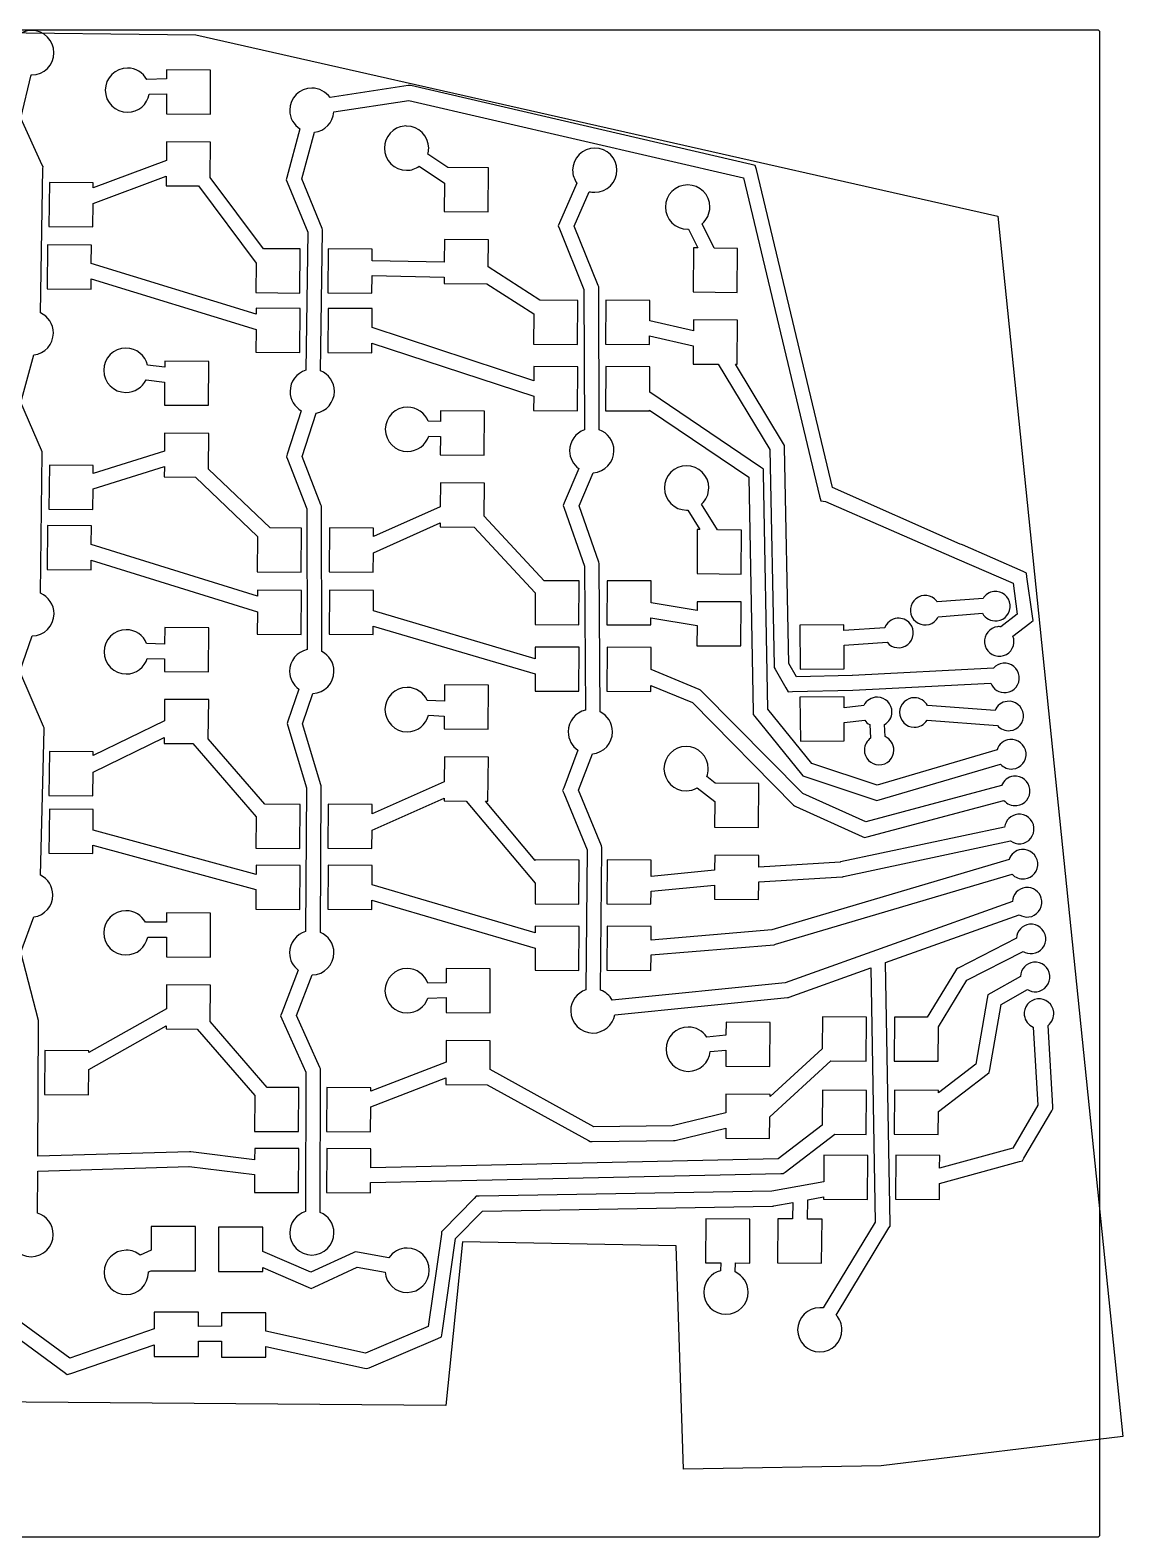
# Model space of a CAD drawing. Extents: x -65 to 306, y 72 to 292.
# Drawn here: x 52.4 to 126.4, y 72.6 to 174.6 of the extents above; entities that cross this region are included whole.
import ezdxf

# ---------------------------------------------------------------- set-up
doc = ezdxf.new("R2010")
doc.units = 0
doc.layers.add('Layer_1', color=7, linetype='CONTINUOUS')

msp = doc.modelspace()

# ---------------------------------------------------------------- linework, layer by layer
at = {"layer": 'Layer_1', "color": 7}
for points in [[(124.718724, 174.611288), (-26.993359, 174.611288)], [(-26.703159, 166.808888), (26.668512, 167.056933), (29.667671, 170.964949), (48.303905, 174.470459), (63.643922, 174.303412), (117.945552, 162.008062), (126.413525, 79.40238), (110.054037, 77.432581), (96.661441, 77.1875), (96.161662, 92.307781), (81.715895, 92.5799), (80.587297, 81.49788), (49.305244, 81.751146), (49.073432, 96.232787), (-17.230854, 96.351743), (-17.583225, 111.303679), (-26.768636, 114.741541), (-26.703159, 166.808888)], [(52.54625, 174.586111), (52.54625, 174.586111)], [(124.859836, 72.755538), (124.859836, 174.470177)], [(53.137153, 155.474375), (53.304722, 165.255139), (53.313542, 165.369792), (53.260625, 165.475625), (51.796597, 168.650625), (52.510972, 171.578681)], [(59.028542, 172.046111), (59.028542, 172.046111)], [(60.501389, 170.282222), (61.665556, 170.308681), (61.656736, 168.950486), (64.637708, 168.924028), (64.655347, 171.905), (61.674375, 171.922639), (61.674375, 171.305278), (60.333819, 171.27)], [(78.131458, 170.873125), (78.034444, 170.86432), (72.742778, 170.044111)], [(118.974306, 133.5845), (120.112014, 134.457625), (120.350139, 134.642833), (120.297222, 134.942694), (119.919194, 137.594587), (119.883916, 137.841531), (119.654611, 137.956184), (115.553569, 139.764689), (115.483013, 139.799967), (115.403638, 139.808773), (106.757126, 143.640557), (101.617639, 165.166916), (101.529444, 165.449138), (101.247222, 165.510875), (78.219653, 170.855458), (78.131458, 170.873125)], [(72.998542, 169.073958), (78.069722, 169.858889), (100.735694, 164.6025), (105.884001, 143.058502), (105.972195, 142.758641), (106.280876, 142.705724), (115.174333, 138.829842), (118.984333, 137.180087), (119.265347, 135.066181), (118.162917, 134.219514)], [(70.705486, 167.927445), (69.814722, 164.646611), (69.770625, 164.479042), (69.841181, 164.329111), (71.234653, 160.924806), (71.093542, 151.585014)], [(72.098958, 151.549736), (72.240069, 160.995361), (72.240069, 161.101195), (72.204792, 161.189389), (70.828958, 164.549597), (71.684444, 167.698125)], [(77.761042, 168.121458), (77.761042, 168.121458)], [(61.665556, 167.054306), (61.656736, 165.793125), (56.709028, 163.941042), (56.709028, 164.276181), (53.736875, 164.293819), (53.710417, 161.321667), (56.691389, 161.295208), (56.700208, 162.873889), (61.647917, 164.725972), (61.647917, 164.073333), (63.826319, 164.064514), (67.733333, 158.843403), (67.715694, 156.841389), (70.696667, 156.814931), (70.714306, 159.795903), (68.244861, 159.813542), (64.628889, 164.646597), (64.646528, 167.027847), (61.665556, 167.054306), (61.665556, 167.054306)], [(90.663889, 166.630972), (90.663889, 166.630972)], [(78.775278, 165.39625), (80.477431, 164.249722), (80.459792, 162.327083), (83.440764, 162.309444), (83.467222, 165.290417), (80.706736, 165.308056), (79.357361, 166.216458)], [(89.446806, 164.258542), (88.265, 161.559792), (88.185625, 161.365764), (88.265, 161.171736), (89.931875, 157.044236), (89.958333, 147.554514)], [(90.954931, 147.554514), (90.928472, 157.14125), (90.928472, 157.238264), (90.893194, 157.326458), (89.270417, 161.348125), (90.284653, 163.676458)], [(96.952153, 164.135069), (96.952153, 164.135069)], [(96.99625, 161.136458), (97.63125, 159.866458), (97.349028, 159.866458), (97.322569, 156.885486), (100.303542, 156.859028), (100.321181, 159.84), (98.7425, 159.857639), (97.922292, 161.498056)], [(80.477431, 160.439722), (80.468611, 158.896319), (75.582639, 159.002153), (75.591458, 159.787083), (72.610486, 159.813542), (72.592847, 156.832569), (75.573819, 156.814931), (75.582639, 158.005556), (80.459792, 157.899722), (80.459792, 157.45875), (83.352569, 157.441111), (86.536389, 155.403819), (86.51875, 153.357708), (89.499722, 153.33125), (89.517361, 156.312222), (86.950903, 156.329861), (83.440764, 158.578819), (83.458403, 160.413264), (80.477431, 160.439722), (80.477431, 160.439722)], [(53.604583, 160.078125), (53.578125, 157.105972), (56.559097, 157.079514), (56.567917, 157.77625), (67.733333, 154.354306), (67.715694, 152.802083), (70.696667, 152.784444), (70.714306, 155.765417), (67.742153, 155.783056), (67.742153, 155.395), (56.576736, 158.816944), (56.585556, 160.060486), (53.604583, 160.078125), (53.604583, 160.078125)], [(91.413542, 156.329861), (91.395903, 153.348889), (94.376875, 153.322431), (94.376875, 153.913333), (97.331389, 153.234236), (97.322569, 152.008333), (99.015903, 151.999514), (102.508403, 146.213958), (102.808264, 131.591319), (102.808264, 131.459028), (102.87, 131.353194), (103.602014, 130.083194), (103.751944, 129.827431), (104.042986, 129.83625), (108.126389, 129.924444), (108.135208, 129.924444), (117.475, 130.409514)], [(117.660208, 131.42375), (108.099931, 130.921042), (108.082292, 130.921042), (104.325208, 130.841667), (103.804861, 131.74125), (103.513819, 146.363889), (103.505, 146.496181), (103.434444, 146.610833), (100.180069, 151.990694), (100.294722, 151.990694), (100.321181, 154.971667), (97.340208, 154.989306), (97.340208, 154.257292), (94.385694, 154.936389), (94.394514, 156.303403), (91.413542, 156.329861), (91.413542, 156.329861)], [(72.610486, 155.774236), (72.592847, 152.793264), (75.573819, 152.775625), (75.573819, 153.428264), (86.527569, 149.829931), (86.51875, 148.859792), (89.499722, 148.842153), (89.517361, 151.814306), (86.545208, 151.840764), (86.536389, 150.879444), (75.582639, 154.486597), (75.591458, 155.756597), (72.610486, 155.774236), (72.610486, 155.774236)], [(58.922708, 153.084306), (58.922708, 153.084306)], [(53.137153, 136.486111), (53.242986, 145.967014), (53.242986, 146.072847), (53.198889, 146.169861), (51.796597, 149.397778), (52.687361, 152.625694)], [(60.280903, 150.932361), (61.542083, 150.782431), (61.524444, 149.230208), (64.505417, 149.212569), (64.523056, 152.184722), (61.550903, 152.211181), (61.550903, 151.787847), (60.386736, 151.928958)], [(91.413542, 151.831944), (91.395903, 148.850972), (94.376875, 148.833333), (94.376875, 148.895069), (101.097292, 144.344236), (101.379514, 128.451597), (101.388333, 128.275208), (101.494167, 128.142917), (104.651528, 124.244722), (104.748542, 124.130069), (104.889653, 124.085972), (109.616875, 122.507292), (109.766806, 122.454375), (109.916736, 122.498472), (118.127639, 124.915)], [(117.898333, 125.885139), (109.775625, 123.503889), (105.348264, 124.976736), (102.384931, 128.636806), (102.085069, 144.617639), (102.085069, 144.882222), (101.873403, 145.023333), (94.385694, 150.103333), (94.394514, 151.814306), (91.413542, 151.831944), (91.413542, 151.831944)], [(77.981528, 149.089097), (77.981528, 149.089097)], [(70.793681, 148.850986), (69.841181, 145.896472), (69.788264, 145.720084), (69.85, 145.561334), (71.164097, 142.209945), (71.190541, 132.676125)], [(72.187139, 132.543834), (72.160694, 142.298139), (72.160694, 142.395153), (72.125417, 142.483347), (70.846597, 145.755361), (71.790278, 148.674597)], [(79.419097, 147.131181), (80.212847, 147.113542), (80.204028, 145.861181), (83.185, 145.834722), (83.202639, 148.815694), (80.221667, 148.833333), (80.221667, 148.110139), (79.383819, 148.136597)], [(61.542083, 147.334028), (61.533264, 146.116944), (56.709028, 144.6), (56.709028, 145.146806), (53.736875, 145.164444), (53.710417, 142.183472), (56.691389, 142.165833), (56.700208, 143.550486), (61.524444, 145.067431), (61.515625, 144.361875), (63.641111, 144.344236), (67.830347, 140.340208), (67.812708, 137.941319), (70.784861, 137.923681), (70.811319, 140.904653), (68.677014, 140.913472), (64.505417, 144.899861), (64.523056, 147.316389), (61.542083, 147.334028), (61.542083, 147.334028)], [(89.587917, 144.926319), (88.600139, 142.615625), (88.520764, 142.439236), (88.591319, 142.254028), (89.967153, 138.320556), (90.028889, 128.575069)], [(96.872778, 145.120347), (96.872778, 145.120347)], [(80.221667, 143.965), (80.204028, 142.351042), (75.679653, 140.322569), (75.679653, 140.895833), (72.7075, 140.913472), (72.681042, 137.941319), (75.662014, 137.914861), (75.670833, 139.220139), (80.195208, 141.248611), (80.195208, 140.984028), (82.505903, 140.966389), (86.624583, 136.530208), (86.615764, 134.369444), (89.587917, 134.342986), (89.614375, 137.323958), (87.241944, 137.341597), (83.185, 141.716042), (83.193819, 143.947361), (80.221667, 143.965), (80.221667, 143.965)], [(91.025486, 128.460417), (90.96375, 138.417569), (90.96375, 138.505764), (90.937292, 138.585139), (89.596736, 142.403958), (90.558056, 144.652917)], [(96.960972, 142.121736), (97.781181, 140.798819), (97.604792, 140.798819), (97.587153, 137.817847), (100.568125, 137.791389), (100.585764, 140.772361), (98.971806, 140.79), (97.895833, 142.518611)], [(53.604583, 141.081042), (53.578125, 138.100069), (56.559097, 138.082431), (56.567917, 138.735069), (67.821528, 135.242569), (67.812708, 133.725625), (70.784861, 133.707986), (70.811319, 136.680139), (67.830347, 136.706597), (67.830347, 136.283264), (56.576736, 139.784583), (56.585556, 141.054583), (53.604583, 141.081042), (53.604583, 141.081042)], [(72.7075, 136.697778), (72.681042, 133.716806), (75.662014, 133.699167), (75.662014, 134.263611), (86.624583, 131.026875), (86.615764, 129.871528), (89.587917, 129.853889), (89.614375, 132.834861), (86.633403, 132.8525), (86.624583, 132.05875), (75.670833, 135.295486), (75.679653, 136.680139), (72.7075, 136.697778), (72.7075, 136.697778)], [(91.501736, 137.341597), (91.484097, 134.360625), (94.465069, 134.342986), (94.465069, 134.828056), (97.587153, 134.298889), (97.578333, 132.940694), (100.559306, 132.923056), (100.576944, 135.904028), (97.595972, 135.921667), (97.595972, 135.313125), (94.473889, 135.842292), (94.482708, 137.323958), (91.501736, 137.341597), (91.501736, 137.341597)], [(116.945833, 136.142153), (113.850208, 135.904028)], [(117.686667, 136.609583), (117.686667, 136.609583)], [(111.142639, 134.801597), (111.142639, 134.801597)], [(113.911944, 134.898611), (116.910556, 135.136736)], [(61.550903, 134.184236), (61.542083, 133.046528), (60.325, 133.081806)], [(60.369097, 132.085208), (61.533264, 132.041111), (61.524444, 131.203264), (64.505417, 131.176806), (64.523056, 134.157778), (61.550903, 134.184236), (61.550903, 134.184236)], [(110.295972, 134.157778), (107.526667, 133.972569), (107.526667, 134.351806), (104.545694, 134.334167), (104.572153, 131.353194), (107.553125, 131.379653), (107.535486, 132.975972), (110.454722, 133.17)], [(53.145972, 117.400833), (53.375278, 127.260972), (53.375278, 127.375625), (53.331181, 127.472639), (51.734861, 131.203264), (52.563889, 133.602153)], [(91.501736, 132.843681), (91.484097, 129.871528), (94.465069, 129.845069), (94.465069, 130.250764), (97.269653, 129.086597), (104.113542, 122.154514), (104.184097, 122.092778), (104.263472, 122.0575), (108.770208, 120.029028), (108.928958, 119.958472), (109.105347, 120.002569), (118.356944, 122.472014)], [(118.198194, 123.477431), (109.008333, 121.016806), (104.757361, 122.930625), (97.895833, 129.871528), (97.825278, 129.942083), (97.737083, 129.977361), (94.473889, 131.335556), (94.482708, 132.826042), (91.501736, 132.843681), (91.501736, 132.843681)], [(70.617278, 130.003834), (69.885264, 127.825431), (69.832347, 127.6755), (69.885264, 127.52557), (71.146444, 123.309875), (71.084708, 113.590847)], [(72.090125, 113.529111), (72.143041, 123.38925), (72.143041, 123.459806), (72.125403, 123.530361), (70.881861, 127.649042), (71.569778, 129.703972)], [(80.48625, 130.286042), (80.477431, 129.183611), (79.322083, 129.236528)], [(79.401458, 128.231111), (80.468611, 128.178194), (80.459792, 127.313889), (83.440764, 127.287431), (83.467222, 130.268403), (80.48625, 130.286042), (80.48625, 130.286042)], [(61.542083, 129.307083), (61.533264, 127.851875), (56.709028, 125.505903), (56.709028, 125.752847), (53.736875, 125.770486), (53.710417, 122.798333), (56.691389, 122.771875), (56.700208, 124.385833), (61.515625, 126.731806), (61.515625, 126.326111), (63.447083, 126.317292), (67.733333, 121.351944), (67.715694, 119.235278), (70.696667, 119.217639), (70.714306, 122.189792), (68.315417, 122.207431), (64.496597, 126.625972), (64.523056, 129.289444), (61.542083, 129.307083), (61.542083, 129.307083)], [(107.535486, 129.483472), (104.554514, 129.457014), (104.580972, 126.484861), (107.553125, 126.5025), (107.544306, 127.737222), (108.937778, 127.904792)], [(108.884861, 128.901389), (107.535486, 128.742639), (107.535486, 129.483472), (107.535486, 129.483472)], [(112.315625, 129.421736), (112.315625, 129.421736)], [(117.757222, 128.557431), (113.179931, 128.892569)], [(109.272917, 127.596111), (109.334653, 126.687708)], [(110.33125, 126.784722), (110.278333, 127.604931)], [(113.153472, 127.895972), (117.915972, 127.543194)], [(89.526181, 125.8675), (88.556042, 123.3275), (88.485486, 123.142292), (88.556042, 122.957083), (90.143542, 119.111806), (90.055347, 109.639722)], [(91.051944, 109.622083), (91.148958, 119.191181), (91.148958, 119.288194), (91.113681, 119.385208), (89.561458, 123.151111), (90.505139, 125.620556)], [(96.846319, 126.114444), (96.846319, 126.114444)], [(80.477431, 125.417708), (80.468611, 123.724375), (75.591458, 121.554792), (75.591458, 122.189792), (72.610486, 122.207431), (72.592847, 119.226458), (75.573819, 119.208819), (75.582639, 120.452361), (80.459792, 122.621944), (80.459792, 122.436736), (81.950278, 122.427917), (86.624583, 116.862847), (86.615764, 115.478194), (89.587917, 115.451736), (89.614375, 118.432708), (86.633403, 118.450347), (86.633403, 118.397431), (83.264375, 122.419097), (83.431944, 122.419097), (83.458403, 125.39125), (80.477431, 125.417708), (80.477431, 125.417708)], [(97.587153, 123.318681), (98.786597, 122.392639), (98.777778, 120.655208), (101.749931, 120.637569), (101.776389, 123.618542), (98.821875, 123.636181), (98.248611, 124.077153)], [(53.736875, 121.881111), (53.710417, 118.900139), (56.691389, 118.8825), (56.691389, 119.429306), (67.724514, 116.430694), (67.715694, 115.107778), (70.696667, 115.090139), (70.714306, 118.062292), (67.742153, 118.08875), (67.733333, 117.462569), (56.700208, 120.461181), (56.709028, 121.863472), (53.736875, 121.881111), (53.736875, 121.881111)], [(119.291806, 121.528333), (119.291806, 121.528333)], [(118.409861, 120.664028), (107.306181, 118.300417), (107.279722, 118.291597), (101.75875, 117.956458), (101.767569, 118.741389), (98.786597, 118.767847), (98.777778, 117.735972), (94.473889, 117.321458), (94.482708, 118.423889), (91.501736, 118.450347), (91.484097, 115.469375), (94.465069, 115.442917), (94.473889, 116.316042), (98.777778, 116.730556), (98.768958, 115.786875), (101.749931, 115.769236), (101.75875, 116.959861), (107.412014, 117.303819), (107.456111, 117.303819), (107.491389, 117.312639), (118.806736, 119.737986)], [(118.709722, 118.467986), (102.658333, 113.696667), (94.473889, 113.00875), (94.482708, 113.934792), (91.501736, 113.952431), (91.484097, 110.971458), (94.465069, 110.953819), (94.473889, 112.003333), (102.799444, 112.700069), (102.852361, 112.708889), (102.896458, 112.726528), (118.912569, 117.480208)], [(119.547569, 119.147083), (119.547569, 119.147083)], [(72.610486, 118.079931), (72.592847, 115.098958), (75.573819, 115.081319), (75.573819, 115.716319), (86.624583, 112.461944), (86.615764, 110.980278), (89.587917, 110.962639), (89.614375, 113.934792), (86.633403, 113.96125), (86.633403, 113.511458), (75.582639, 116.757014), (75.591458, 118.062292), (72.610486, 118.079931), (72.610486, 118.079931)], [(118.939028, 115.619306), (103.549097, 110.115972), (91.845694, 108.951806)], [(52.934306, 94.523194), (52.951944, 97.371875), (63.1825, 97.680556), (63.200139, 97.680556), (67.636319, 97.142569), (67.6275, 95.934306), (70.608472, 95.916667), (70.626111, 98.897639), (67.645139, 98.915278), (67.636319, 98.139167), (63.305972, 98.677153), (63.261875, 98.685972), (63.226597, 98.677153), (52.951944, 98.377292), (53.004861, 107.443681), (53.004861, 107.505417), (52.996042, 107.567153), (51.796597, 112.197361), (52.696181, 114.578611)], [(58.922708, 115.001944), (58.922708, 115.001944)], [(60.395556, 113.220417), (61.665556, 113.220417), (61.656736, 111.871042), (64.637708, 111.853403), (64.655347, 114.834375), (61.674375, 114.852014), (61.674375, 114.225833), (60.236806, 114.225833)], [(107.006319, 87.626389), (110.578194, 93.526597), (110.64875, 93.650069), (110.64875, 93.791181), (110.348889, 111.491806), (119.397639, 114.728542)], [(120.094375, 114.084722), (120.094375, 114.084722)], [(119.203611, 113.141042), (115.270139, 111.112569), (115.146667, 111.050833), (115.076111, 110.927361), (113.162292, 107.796458), (110.948611, 107.805278), (110.930972, 104.824306), (113.911944, 104.806667), (113.929583, 107.135), (115.861042, 110.292361), (119.662222, 112.250278)], [(120.367778, 111.509444), (120.367778, 111.509444)], [(70.590819, 110.971472), (69.47075, 108.078695), (69.391375, 107.884667), (69.479569, 107.690639), (71.093528, 104.074667), (71.075889, 94.629042)], [(72.081305, 94.576125), (72.098944, 104.1805), (72.098944, 104.286334), (72.054847, 104.383347), (70.476166, 107.911125), (71.5345, 110.653972)], [(80.609722, 111.094931), (80.600903, 110.115972), (79.366181, 110.089514)], [(79.366181, 109.084097), (80.600903, 109.119375), (80.592083, 108.113958), (83.573056, 108.096319), (83.590694, 111.068472), (80.609722, 111.094931), (80.609722, 111.094931)], [(92.013264, 107.964028), (103.707847, 109.128194), (103.769583, 109.137014), (103.8225, 109.154653), (109.343472, 111.130208), (109.652153, 93.923472), (106.133194, 88.111458)], [(119.477014, 110.556944), (117.475, 109.419236), (117.272153, 109.304583), (117.228056, 109.066458), (116.451944, 104.612639), (113.929583, 102.672361), (113.929583, 102.831111), (110.948611, 102.857569), (110.930972, 99.876597), (113.911944, 99.858958), (113.920764, 101.402361), (117.219236, 103.942361), (117.369167, 104.057014), (117.404444, 104.251042), (118.171736, 108.660764), (119.953264, 109.666181)], [(61.665556, 109.983681), (61.656736, 108.360903), (56.417986, 105.397569), (56.417986, 105.521042), (53.437014, 105.538681), (53.410556, 102.557708), (56.391528, 102.540069), (56.409167, 104.242222), (61.647917, 107.205556), (61.647917, 107.002708), (63.746944, 106.993889), (67.645139, 102.487153), (67.6275, 100.061806), (70.608472, 100.044167), (70.626111, 103.025139), (68.482986, 103.033958), (64.628889, 107.496597), (64.646528, 109.957222), (61.665556, 109.983681), (61.665556, 109.983681)], [(120.632361, 109.031181), (120.632361, 109.031181)], [(106.080278, 107.814097), (106.062639, 105.653333), (102.526042, 102.425417), (102.526042, 102.566528), (99.545069, 102.584167), (99.53625, 101.314167), (95.911458, 100.441042), (90.602153, 100.379306), (83.573056, 104.251042), (83.581875, 106.200139), (80.609722, 106.217778), (80.600903, 104.75375), (75.503264, 102.795833), (75.503264, 103.016319), (72.522292, 103.033958), (72.495833, 100.061806), (75.476806, 100.035347), (75.494444, 101.719861), (80.583264, 103.677778), (80.583264, 103.236806), (83.379028, 103.219167), (90.231736, 99.444444), (90.355208, 99.373889), (90.478681, 99.373889), (95.999653, 99.444444), (96.061389, 99.444444), (96.114306, 99.453264), (99.527431, 100.282292), (99.527431, 99.612014), (102.499583, 99.585556), (102.508403, 101.049583), (106.635903, 104.833125), (109.034792, 104.815486), (109.052431, 107.796458), (106.080278, 107.814097), (106.080278, 107.814097)], [(99.553889, 107.461319), (99.545069, 106.570556), (98.239792, 106.447083)], [(98.477917, 105.468125), (99.53625, 105.565139), (99.527431, 104.480347), (102.508403, 104.462708), (102.526042, 107.443681), (99.553889, 107.461319), (99.553889, 107.461319)], [(120.350139, 107.117361), (120.667639, 101.843333), (118.956667, 98.932917), (114.008958, 97.565903), (114.017778, 98.430208), (111.045625, 98.447847), (111.019167, 95.475694), (114.000139, 95.449236), (114.008958, 96.534028), (119.415278, 98.024514), (119.609306, 98.077431), (119.715139, 98.253819), (121.611319, 101.464097), (121.681875, 101.596389), (121.673056, 101.746319), (121.346736, 107.240833)], [(106.080278, 102.857569), (106.062639, 100.476319), (103.081667, 98.209722), (75.494444, 97.601181), (75.503264, 98.888819), (72.522292, 98.906458), (72.495833, 95.934306), (75.476806, 95.907847), (75.485625, 96.604583), (103.266875, 97.204306), (103.425625, 97.213125), (103.557917, 97.310139), (106.918125, 99.876597), (109.034792, 99.858958), (109.052431, 102.839931), (106.080278, 102.857569), (106.080278, 102.857569)], [(49.671111, 87.476458), (54.733472, 83.754653), (54.945139, 83.595903), (55.192083, 83.684097), (60.836528, 85.624375), (60.836528, 84.821806), (63.835139, 84.821806), (63.835139, 85.853681), (65.387361, 85.8625), (65.387361, 84.786528), (68.385972, 84.786528), (68.385972, 85.509722), (75.079931, 84.036875), (75.238681, 84.001597), (75.388611, 84.063333), (80.027639, 86.038889), (80.292222, 86.153542), (80.3275, 86.426944), (81.235903, 92.803403), (83.061528, 94.673125), (102.702431, 95.008264), (102.737708, 95.008264), (102.781806, 95.017083), (104.078264, 95.246389), (104.051806, 94.135139), (103.064028, 94.143958), (103.037569, 91.162986), (106.018542, 91.145347), (106.045, 94.1175), (105.057222, 94.126319), (105.074861, 95.431597), (106.150833, 95.625625), (106.150833, 95.475694), (109.122986, 95.458056), (109.149444, 98.439028), (106.168472, 98.456667), (106.159653, 96.648681), (102.649514, 96.013681), (82.832222, 95.678542), (82.629375, 95.669722), (82.488264, 95.519792), (80.406875, 93.385486), (80.292222, 93.270833), (80.274583, 93.112083), (79.383819, 86.859097), (75.141667, 85.051111), (68.385972, 86.532778), (68.385972, 87.785139), (65.387361, 87.785139), (65.387361, 86.867917), (63.835139, 86.859097), (63.835139, 87.829236), (60.836528, 87.829236), (60.836528, 86.691528), (55.112708, 84.715972), (50.464861, 88.129097)], [(98.186875, 94.143958), (98.169236, 91.171806), (99.192292, 91.162986), (99.174653, 90.633819)], [(100.17125, 90.545625), (100.188889, 91.154167), (101.150208, 91.145347), (101.167847, 94.126319), (98.186875, 94.143958), (98.186875, 94.143958)], [(60.633681, 93.614792), (60.633681, 92.018472), (59.892847, 91.674514)], [(60.439653, 90.563264), (60.633681, 90.633819), (60.633681, 90.616181), (63.632292, 90.616181), (63.632292, 93.614792), (60.633681, 93.614792), (60.633681, 93.614792)], [(65.193333, 93.579514), (65.193333, 90.572083), (68.191944, 90.572083), (68.191944, 90.845486), (71.252292, 89.522569), (71.455139, 89.425556), (71.657986, 89.522569), (74.568403, 90.863125), (76.464583, 90.536806)], [(76.720347, 91.506944), (74.603681, 91.877361), (74.444931, 91.903819), (74.303819, 91.842083), (71.446319, 90.527986), (68.191944, 91.939097), (68.191944, 93.579514), (65.193333, 93.579514), (65.193333, 93.579514)], [(-26.993359, 72.614427), (124.718724, 72.614427)]]:
    msp.add_lwpolyline(points, dxfattribs=at)
for points in [[(52.54625, 174.586111), (51.717823, 174.586111), (51.046944, 173.906413), (51.046944, 173.077986)], [(54.045556, 173.077986), (54.045556, 173.906413), (53.374677, 174.586111), (52.54625, 174.586111)], [(124.859836, 174.470177), (124.859827, 174.54406), (124.792607, 174.61128), (124.718724, 174.611288)], [(52.54625, 171.578681), (53.374677, 171.578681), (54.045556, 172.249559), (54.045556, 173.077986)], [(52.510972, 171.578681), (52.522382, 171.578424), (52.53478, 171.578681), (52.54625, 171.578681)], [(59.028542, 172.046111), (58.200115, 172.046111), (57.520417, 171.375232), (57.520417, 170.546806)], [(60.333819, 171.27), (60.078089, 171.731687), (59.593703, 172.046111), (59.028542, 172.046111)], [(57.520417, 170.546806), (57.520417, 169.718379), (58.200115, 169.0475), (59.028542, 169.0475)], [(71.508056, 170.687931), (70.679629, 170.687931), (70.00875, 170.017052), (70.00875, 169.188625)], [(72.742778, 170.044111), (72.471915, 170.434185), (72.018926, 170.687931), (71.508056, 170.687931)], [(59.028542, 169.0475), (59.765751, 169.0475), (60.375334, 169.581304), (60.501389, 170.282222)], [(70.00875, 169.188625), (70.00875, 168.656521), (70.287755, 168.193733), (70.705486, 167.927445)], [(71.684444, 167.698125), (72.393596, 167.778889), (72.942893, 168.357475), (72.998542, 169.073958)], [(77.761042, 168.121458), (77.004658, 168.044643), (76.420486, 167.398803), (76.420486, 166.622153)], [(77.919792, 168.121458), (77.868015, 168.121458), (77.811466, 168.126581), (77.761042, 168.121458)], [(79.419097, 166.622153), (79.419097, 167.450579), (78.748218, 168.121458), (77.919792, 168.121458)], [(76.420486, 166.622153), (76.420486, 165.793726), (77.091365, 165.122847), (77.919792, 165.122847)], [(79.357361, 166.216458), (79.394425, 166.346964), (79.419097, 166.479766), (79.419097, 166.622153)], [(90.663889, 166.630972), (89.835462, 166.630972), (89.164583, 165.960093), (89.164583, 165.131667)], [(92.163194, 165.131667), (92.163194, 165.960093), (91.492316, 166.630972), (90.663889, 166.630972)], [(77.919792, 165.122847), (78.239389, 165.122847), (78.531923, 165.225901), (78.775278, 165.39625)], [(89.164583, 165.131667), (89.164583, 164.805223), (89.269739, 164.504781), (89.446806, 164.258542)], [(90.663889, 163.632361), (91.492316, 163.632361), (92.163194, 164.30324), (92.163194, 165.131667)], [(90.284653, 163.676458), (90.404473, 163.645631), (90.534448, 163.632361), (90.663889, 163.632361)], [(96.952153, 164.135069), (96.123726, 164.135069), (95.444028, 163.464191), (95.444028, 162.635764)], [(98.451458, 162.635764), (98.451458, 163.464191), (97.780579, 164.135069), (96.952153, 164.135069)], [(95.444028, 162.635764), (95.444028, 161.807337), (96.123726, 161.136458), (96.952153, 161.136458)], [(97.922292, 161.498056), (98.242958, 161.773157), (98.451458, 162.18013), (98.451458, 162.635764)], [(96.952153, 161.136458), (96.967381, 161.136458), (96.981131, 161.136007), (96.99625, 161.136458)], [(54.010278, 154.107361), (54.010278, 154.711864), (53.652338, 155.236896), (53.137153, 155.474375)], [(52.687361, 152.625694), (53.430582, 152.714933), (54.010278, 153.340092), (54.010278, 154.107361)], [(58.922708, 153.084306), (58.094282, 153.084306), (57.423403, 152.413427), (57.423403, 151.585)], [(60.386736, 151.928958), (60.230058, 152.589934), (59.631591, 153.084306), (58.922708, 153.084306)], [(57.423403, 151.585), (57.423403, 150.756573), (58.094282, 150.085694), (58.922708, 150.085694)], [(71.093542, 151.585014), (70.478797, 151.39761), (70.035208, 150.832311), (70.035208, 150.156264)], [(73.033819, 150.156264), (73.033819, 150.784403), (72.646774, 151.326326), (72.098958, 151.549736)], [(58.922708, 150.085694), (59.51888, 150.085694), (60.039027, 150.428597), (60.280903, 150.932361)], [(70.035208, 150.156264), (70.035208, 149.597935), (70.341163, 149.109251), (70.793681, 148.850986)], [(71.790278, 148.674597), (72.495478, 148.797136), (73.033819, 149.416018), (73.033819, 150.156264)], [(77.981528, 149.089097), (77.153101, 149.089097), (76.482222, 148.418218), (76.482222, 147.589792)], [(79.383819, 148.136597), (79.165354, 148.694782), (78.617132, 149.089097), (77.981528, 149.089097)], [(76.482222, 147.589792), (76.482222, 146.761365), (77.153101, 146.090486), (77.981528, 146.090486)], [(77.981528, 146.090486), (78.65165, 146.090486), (79.226684, 146.524756), (79.419097, 147.131181)], [(89.958333, 147.554514), (89.376083, 147.34841), (88.961736, 146.796265), (88.961736, 146.143403)], [(91.960347, 146.143403), (91.960347, 146.799242), (91.541343, 147.350673), (90.954931, 147.554514)], [(88.961736, 146.143403), (88.961736, 145.641801), (89.209756, 145.198653), (89.587917, 144.926319)], [(90.558056, 144.652917), (91.33991, 144.704321), (91.960347, 145.348541), (91.960347, 146.143403)], [(96.872778, 145.120347), (96.044351, 145.120347), (95.373472, 144.449468), (95.373472, 143.621042)], [(98.380903, 143.621042), (98.380903, 144.449468), (97.701204, 145.120347), (96.872778, 145.120347)], [(95.373472, 143.621042), (95.373472, 142.792615), (96.044351, 142.121736), (96.872778, 142.121736)], [(97.895833, 142.518611), (98.191557, 142.792587), (98.380903, 143.186117), (98.380903, 143.621042)], [(96.872778, 142.121736), (96.901542, 142.121736), (96.932606, 142.120139), (96.960972, 142.121736)], [(54.054375, 135.101458), (54.054375, 135.722779), (53.675526, 136.2584), (53.137153, 136.486111)], [(112.403819, 136.124514), (111.972259, 135.779875), (111.900431, 135.153782), (112.245069, 134.722222)], [(113.806111, 135.974583), (113.461473, 136.406143), (112.83538, 136.469152), (112.403819, 136.124514)], [(113.850208, 135.904028), (113.834901, 135.926792), (113.823533, 135.952768), (113.806111, 135.974583)], [(117.686667, 136.609583), (117.36968, 136.575683), (117.1032, 136.392662), (116.945833, 136.142153)], [(118.780278, 135.718819), (118.721547, 136.267973), (118.23582, 136.668314), (117.686667, 136.609583)], [(117.898333, 134.625208), (118.447487, 134.683939), (118.839008, 135.169666), (118.780278, 135.718819)], [(52.563889, 133.602153), (53.38813, 133.607049), (54.054375, 134.276066), (54.054375, 135.101458)], [(111.142639, 134.801597), (110.95064, 134.786258), (110.766487, 134.710349), (110.604653, 134.581111)], [(112.006944, 134.431181), (111.791547, 134.700906), (111.462637, 134.827164), (111.142639, 134.801597)], [(112.245069, 134.722222), (112.589708, 134.290662), (113.215801, 134.218834), (113.647361, 134.563472)], [(113.647361, 134.563472), (113.763157, 134.655945), (113.849187, 134.774476), (113.911944, 134.898611)], [(116.910556, 135.136736), (117.097773, 134.790269), (117.482524, 134.580739), (117.898333, 134.625208)], [(58.940347, 134.025486), (58.111921, 134.025486), (57.441042, 133.354607), (57.441042, 132.526181)], [(60.325, 133.081806), (60.105273, 133.637391), (59.57408, 134.025486), (58.940347, 134.025486)], [(110.604653, 134.581111), (110.459306, 134.465039), (110.357336, 134.319991), (110.295972, 134.157778)], [(111.848194, 133.020069), (112.279755, 133.364708), (112.351583, 133.99962), (112.006944, 134.431181)], [(117.933611, 134.228319), (117.384457, 134.169589), (116.992936, 133.675042), (117.051667, 133.125889)], [(118.162917, 134.219514), (118.088043, 134.228799), (118.011866, 134.236701), (117.933611, 134.228319)], [(71.190541, 132.676125), (70.511173, 132.533064), (69.999916, 131.925202), (69.999916, 131.203278)], [(110.454722, 133.17), (110.801051, 132.747415), (111.420007, 132.678123), (111.848194, 133.020069)], [(117.051667, 133.125889), (117.110397, 132.576735), (117.596124, 132.176394), (118.145278, 132.235125)], [(118.145278, 132.235125), (118.694431, 132.293855), (119.094772, 132.788402), (119.036042, 133.337555)], [(119.036042, 133.337555), (119.026869, 133.423359), (119.003236, 133.507258), (118.974306, 133.5845)], [(57.441042, 132.526181), (57.441042, 131.697754), (58.111921, 131.026875), (58.940347, 131.026875)], [(58.940347, 131.026875), (59.613444, 131.026875), (60.179181, 131.474606), (60.369097, 132.085208)], [(73.007347, 131.203278), (73.007347, 131.784656), (72.670741, 132.29486), (72.187139, 132.543834)], [(118.304028, 131.758889), (118.046613, 131.731358), (117.819624, 131.603128), (117.660208, 131.42375)], [(119.397639, 130.868125), (119.338908, 131.417279), (118.853181, 131.817619), (118.304028, 131.758889)], [(69.999916, 131.203278), (69.999916, 130.707854), (70.247002, 130.276977), (70.617278, 130.003834)], [(71.569778, 129.703972), (72.366434, 129.739753), (73.007347, 130.397793), (73.007347, 131.203278)], [(118.515694, 129.765694), (119.064848, 129.824425), (119.456369, 130.318971), (119.397639, 130.868125)], [(77.955069, 130.118472), (77.126643, 130.118472), (76.455764, 129.447593), (76.455764, 128.619167)], [(79.322083, 129.236528), (79.086371, 129.756116), (78.562773, 130.118472), (77.955069, 130.118472)], [(117.475, 130.409514), (117.631224, 129.992412), (118.052348, 129.716139), (118.515694, 129.765694)], [(76.455764, 128.619167), (76.455764, 127.79074), (77.126643, 127.111042), (77.955069, 127.111042)], [(90.028889, 128.575069), (89.359322, 128.424651), (88.864722, 127.826018), (88.864722, 127.111042)], [(109.793264, 129.457014), (109.394712, 129.463437), (109.050932, 129.236178), (108.884861, 128.901389)], [(110.781042, 128.442778), (110.78994, 128.994991), (110.345477, 129.448115), (109.793264, 129.457014)], [(112.315625, 129.421736), (111.763412, 129.430635), (111.310287, 128.986171), (111.301389, 128.433958)], [(113.179931, 128.892569), (113.013295, 129.199266), (112.689507, 129.415711), (112.315625, 129.421736)], [(118.577431, 129.174792), (118.197915, 129.134202), (117.891362, 128.887972), (117.757222, 128.557431)], [(119.679861, 128.292847), (119.621131, 128.842001), (119.126584, 129.233522), (118.577431, 129.174792)], [(77.955069, 127.111042), (78.65101, 127.111042), (79.232066, 127.588378), (79.401458, 128.231111)], [(91.863333, 127.111042), (91.863333, 127.701561), (91.521528, 128.215724), (91.025486, 128.460417)], [(108.937778, 127.904792), (109.02341, 127.775444), (109.137487, 127.672097), (109.272917, 127.596111)], [(110.278333, 127.604931), (110.570953, 127.774445), (110.775214, 128.081079), (110.781042, 128.442778)], [(111.301389, 128.433958), (111.29249, 127.881745), (111.736954, 127.428621), (112.289167, 127.419722)], [(112.289167, 127.419722), (112.655861, 127.413812), (112.97471, 127.604448), (113.153472, 127.895972)], [(117.915972, 127.543194), (118.122948, 127.297811), (118.445875, 127.153711), (118.789097, 127.190417)], [(118.789097, 127.190417), (119.338251, 127.249147), (119.738592, 127.743694), (119.679861, 128.292847)], [(88.864722, 127.111042), (88.864722, 126.593274), (89.127178, 126.137062), (89.526181, 125.8675)], [(90.505139, 125.620556), (91.265776, 125.693256), (91.863333, 126.331355), (91.863333, 127.111042)], [(109.334653, 126.687708), (109.085868, 126.50951), (108.916628, 126.223436), (108.911319, 125.893958)], [(110.913333, 125.858681), (110.919895, 126.265823), (110.677918, 126.623139), (110.33125, 126.784722)], [(118.753819, 126.590694), (118.344809, 126.54695), (118.013268, 126.263221), (117.898333, 125.893958)], [(119.85625, 125.699931), (119.79752, 126.249084), (119.302973, 126.649425), (118.753819, 126.590694)], [(96.846319, 126.114444), (96.017893, 126.114444), (95.347014, 125.443566), (95.347014, 124.615139)], [(98.345625, 124.615139), (98.345625, 125.443566), (97.674746, 126.114444), (96.846319, 126.114444)], [(108.911319, 125.893958), (108.902421, 125.341745), (109.346884, 124.879801), (109.899097, 124.870903)], [(109.899097, 124.870903), (110.45131, 124.862004), (110.904435, 125.306468), (110.913333, 125.858681)], [(117.898333, 125.893958), (117.897532, 125.891382), (117.899115, 125.887724), (117.898333, 125.885139)], [(118.965486, 124.5975), (119.51464, 124.65623), (119.91498, 125.150777), (119.85625, 125.699931)], [(95.347014, 124.615139), (95.347014, 123.786712), (96.017893, 123.115833), (96.846319, 123.115833)], [(98.248611, 124.077153), (98.313567, 124.245019), (98.345625, 124.424345), (98.345625, 124.615139)], [(118.127639, 124.915), (118.334883, 124.692612), (118.639963, 124.562685), (118.965486, 124.5975)], [(119.018403, 124.103611), (118.636127, 124.062728), (118.330771, 123.811582), (118.198194, 123.477431)], [(120.120833, 123.221667), (120.062103, 123.77082), (119.567556, 124.162342), (119.018403, 124.103611)], [(96.846319, 123.115833), (97.116753, 123.115833), (97.368055, 123.193456), (97.587153, 123.318681)], [(118.356944, 122.472014), (118.563921, 122.22663), (118.886848, 122.08253), (119.230069, 122.119236)], [(119.230069, 122.119236), (119.779223, 122.177967), (120.179564, 122.672513), (120.120833, 123.221667)], [(119.291806, 121.528333), (118.823839, 121.478284), (118.469108, 121.110757), (118.409861, 120.664028)], [(120.394236, 120.637569), (120.335506, 121.186723), (119.840959, 121.587064), (119.291806, 121.528333)], [(119.503472, 119.535139), (120.052626, 119.593869), (120.452967, 120.088416), (120.394236, 120.637569)], [(118.806736, 119.737986), (119.001551, 119.593023), (119.242975, 119.507278), (119.503472, 119.535139)], [(119.547569, 119.147083), (119.145764, 119.104109), (118.829861, 118.827763), (118.709722, 118.467986)], [(120.65, 118.256319), (120.59127, 118.805473), (120.096723, 119.205814), (119.547569, 119.147083)], [(53.975, 116.069097), (53.975, 116.654943), (53.635444, 117.154115), (53.145972, 117.400833)], [(118.912569, 117.480208), (119.119901, 117.252142), (119.429287, 117.118603), (119.759236, 117.153889)], [(119.759236, 117.153889), (120.30839, 117.212619), (120.70873, 117.707166), (120.65, 118.256319)], [(119.820972, 116.562986), (119.322556, 116.50968), (118.959887, 116.105343), (118.939028, 115.619306)], [(120.023819, 116.571806), (119.957675, 116.578127), (119.889617, 116.570327), (119.820972, 116.562986)], [(120.923403, 115.681042), (120.872013, 116.16155), (120.486836, 116.527547), (120.023819, 116.571806)], [(52.696181, 114.578611), (53.418636, 114.686505), (53.975, 115.316597), (53.975, 116.069097)], [(120.041458, 114.578611), (120.590612, 114.637342), (120.982133, 115.131888), (120.923403, 115.681042)], [(58.922708, 115.001944), (58.094282, 115.001944), (57.423403, 114.331066), (57.423403, 113.502639)], [(60.236806, 114.225833), (59.981107, 114.687634), (59.487951, 115.001944), (58.922708, 115.001944)], [(119.397639, 114.728542), (119.581594, 114.612232), (119.808244, 114.553668), (120.041458, 114.578611)], [(57.423403, 113.502639), (57.423403, 112.674212), (58.094282, 112.003333), (58.922708, 112.003333)], [(58.922708, 112.003333), (59.653955, 112.003333), (60.26273, 112.527905), (60.395556, 113.220417)], [(71.084708, 113.590847), (70.460195, 113.409528), (69.999916, 112.836273), (69.999916, 112.153278)], [(73.007347, 112.153278), (73.007347, 112.774599), (72.628498, 113.3014), (72.090125, 113.529111)], [(120.094375, 114.084722), (119.598942, 114.031735), (119.228537, 113.623263), (119.203611, 113.141042)], [(121.187986, 113.193958), (121.129256, 113.743112), (120.643529, 114.143453), (120.094375, 114.084722)], [(119.662222, 112.250278), (119.846869, 112.132425), (120.071292, 112.075241), (120.306042, 112.100347)], [(120.306042, 112.100347), (120.855195, 112.159078), (121.246717, 112.644805), (121.187986, 113.193958)], [(69.999916, 112.153278), (69.999916, 111.669219), (70.234929, 111.245742), (70.590819, 110.971472)], [(71.5345, 110.653972), (72.347077, 110.672204), (73.007347, 111.336321), (73.007347, 112.153278)], [(120.367778, 111.509444), (119.869362, 111.456138), (119.497873, 111.042982), (119.477014, 110.556944)], [(121.470208, 110.618681), (121.411478, 111.167834), (120.916931, 111.568175), (120.367778, 111.509444)], [(77.955069, 111.086111), (77.126643, 111.086111), (76.455764, 110.415232), (76.455764, 109.586806)], [(79.366181, 110.089514), (79.158394, 110.668628), (78.605688, 111.086111), (77.955069, 111.086111)], [(120.579444, 109.51625), (121.128598, 109.57498), (121.528939, 110.069527), (121.470208, 110.618681)], [(76.455764, 109.586806), (76.455764, 108.758379), (77.126643, 108.0875), (77.955069, 108.0875)], [(90.055347, 109.639722), (89.459449, 109.441467), (89.032292, 108.882534), (89.032292, 108.219792)], [(91.845694, 108.951806), (91.672263, 109.26144), (91.390239, 109.497999), (91.051944, 109.622083)], [(119.953264, 109.666181), (120.135184, 109.554257), (120.35063, 109.491779), (120.579444, 109.51625)], [(77.955069, 108.0875), (78.607457, 108.0875), (79.159718, 108.502511), (79.366181, 109.084097)], [(89.032292, 108.219792), (89.032292, 107.391365), (89.703171, 106.720486), (90.531597, 106.720486)], [(120.632361, 109.031181), (120.083207, 108.97245), (119.682867, 108.477904), (119.741597, 107.92875)], [(121.734792, 108.140417), (121.676061, 108.68957), (121.181515, 109.089911), (120.632361, 109.031181)], [(121.346736, 107.240833), (121.613306, 107.446125), (121.773194, 107.781354), (121.734792, 108.140417)], [(90.531597, 106.720486), (91.2728, 106.720486), (91.891841, 107.257482), (92.013264, 107.964028)], [(96.987431, 107.126181), (96.159004, 107.126181), (95.488125, 106.455302), (95.488125, 105.626875)], [(98.239792, 106.447083), (97.971714, 106.855092), (97.512113, 107.126181), (96.987431, 107.126181)], [(119.741597, 107.92875), (119.781602, 107.554704), (120.026735, 107.254462), (120.350139, 107.117361)], [(95.488125, 105.626875), (95.488125, 104.798448), (96.159004, 104.127569), (96.987431, 104.127569)], [(96.987431, 104.127569), (97.764081, 104.127569), (98.401101, 104.711741), (98.477917, 105.468125)], [(54.001458, 93.076806), (54.001458, 93.756354), (53.553972, 94.33883), (52.934306, 94.523194)], [(71.075889, 94.629042), (70.461008, 94.441723), (70.008736, 93.867615), (70.008736, 93.191472)], [(73.007347, 93.191472), (73.007347, 93.815768), (72.623796, 94.350266), (72.081305, 94.576125)], [(51.002847, 93.076806), (51.002847, 92.248379), (51.673726, 91.5775), (52.502153, 91.5775)], [(52.502153, 91.5775), (53.330579, 91.5775), (54.001458, 92.248379), (54.001458, 93.076806)], [(70.008736, 93.191472), (70.008736, 92.363046), (70.679615, 91.692167), (71.508041, 91.692167)], [(71.508041, 91.692167), (72.336468, 91.692167), (73.007347, 92.363046), (73.007347, 93.191472)], [(58.940347, 92.018472), (58.111921, 92.018472), (57.441042, 91.347593), (57.441042, 90.519167)], [(59.892847, 91.674514), (59.633166, 91.889841), (59.304047, 92.018472), (58.940347, 92.018472)], [(77.955069, 92.159583), (77.441772, 92.159583), (76.990773, 91.900156), (76.720347, 91.506944)], [(79.454375, 90.660278), (79.454375, 91.488704), (78.783496, 92.159583), (77.955069, 92.159583)], [(57.441042, 90.519167), (57.441042, 89.69074), (58.111921, 89.019861), (58.940347, 89.019861)], [(58.940347, 89.019861), (59.768774, 89.019861), (60.439653, 89.69074), (60.439653, 90.519167)], [(60.439653, 90.519167), (60.439653, 90.533504), (60.440054, 90.549023), (60.439653, 90.563264)], [(76.464583, 90.536806), (76.525594, 89.764363), (77.16695, 89.160972), (77.955069, 89.160972)], [(77.955069, 89.160972), (78.783496, 89.160972), (79.454375, 89.831851), (79.454375, 90.660278)], [(99.174653, 90.633819), (98.523338, 90.470311), (98.045764, 89.889461), (98.045764, 89.187431)], [(101.044375, 89.187431), (101.044375, 89.791934), (100.686435, 90.308146), (100.17125, 90.545625)], [(98.045764, 89.187431), (98.045764, 88.359004), (98.716643, 87.679306), (99.545069, 87.679306)], [(99.545069, 87.679306), (100.373496, 87.679306), (101.044375, 88.359004), (101.044375, 89.187431)], [(105.895069, 88.129097), (105.066643, 88.129097), (104.395764, 87.458218), (104.395764, 86.629792)], [(106.133194, 88.111458), (106.057342, 88.123275), (105.974236, 88.129097), (105.895069, 88.129097)], [(107.394375, 86.629792), (107.394375, 87.016222), (107.24633, 87.360459), (107.006319, 87.626389)], [(104.395764, 86.629792), (104.395764, 85.801365), (105.066643, 85.130486), (105.895069, 85.130486)], [(105.895069, 85.130486), (106.723496, 85.130486), (107.394375, 85.801365), (107.394375, 86.629792)], [(124.718724, 72.614427), (124.792607, 72.614436), (124.859827, 72.681655), (124.859836, 72.755538)]]:
    msp.add_open_spline(points, degree=3, dxfattribs=at)

doc.saveas('drawing.dxf')
